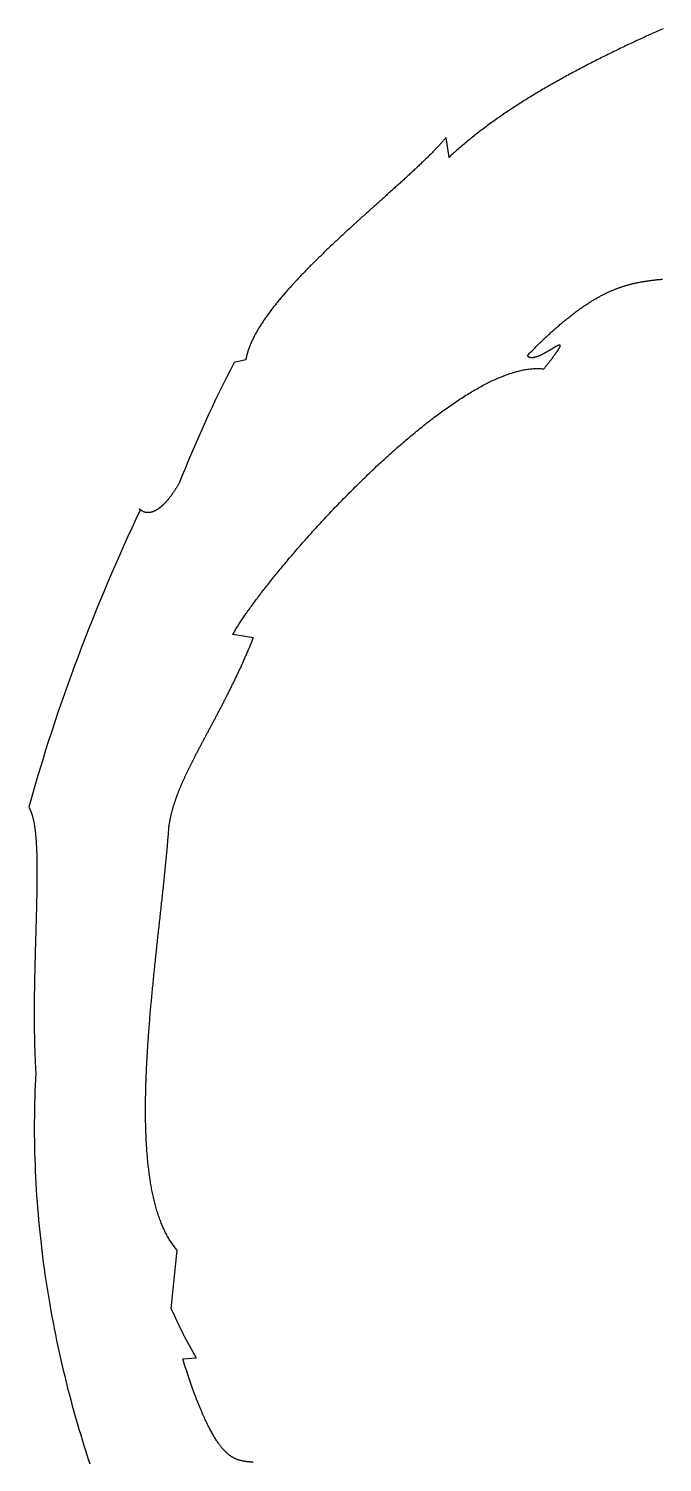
# Model space of a CAD drawing. Header units: millimetres. Extents: x 0 to 290, y 0 to 205.
# Drawn here: x 150.6 to 184.2, y 53.4 to 129.5 of the extents above; entities that cross this region are included whole.
import ezdxf

# ---------------------------------------------------------------- set-up
doc = ezdxf.new("R2010")
doc.units = ezdxf.units.MM
doc.layers.get('0').update_dxf_attribs({"linetype": 'CONTINUOUS', "true_color": 0x000000})

msp = doc.modelspace()

# ---------------------------------------------------------------- linework, layer by layer
for p, q in [((172.919, 122.699), (172.761, 123.752)), ((162.128, 111.944), (161.514, 111.8)), ((162.531, 97.182), (161.436, 97.371)), ((158.173, 61.565), (158.485, 64.669)), ((158.78, 58.903), (159.496, 58.96))]:
    msp.add_line(p, q)
for points in [[(184.277, 129.531), (184.195, 129.495), (184.114, 129.458), (184.033, 129.422), (183.952, 129.385), (183.871, 129.348), (183.789, 129.311), (183.708, 129.274), (183.626, 129.237), (183.545, 129.2), (183.463, 129.163), (183.382, 129.125), (183.3, 129.088), (183.219, 129.05), (183.137, 129.012), (183.055, 128.975), (182.973, 128.937), (182.892, 128.899), (182.81, 128.86), (182.728, 128.822), (182.647, 128.784), (182.565, 128.745), (182.483, 128.706), (182.401, 128.668), (182.319, 128.629), (182.238, 128.59), (182.156, 128.551), (182.074, 128.512), (181.992, 128.472), (181.911, 128.433), (181.829, 128.393), (181.747, 128.354), (181.666, 128.314), (181.584, 128.274), (181.502, 128.234), (181.421, 128.194), (181.339, 128.154), (181.258, 128.113), (181.176, 128.073), (181.095, 128.032), (181.013, 127.992), (180.932, 127.951), (180.851, 127.91), (180.77, 127.869), (180.688, 127.828), (180.607, 127.786), (180.526, 127.745), (180.445, 127.703), (180.364, 127.662), (180.284, 127.62), (180.203, 127.578), (180.122, 127.536), (180.042, 127.494), (179.961, 127.452), (179.881, 127.409), (179.8, 127.367), (179.72, 127.324), (179.64, 127.282), (179.56, 127.239), (179.48, 127.196), (179.4, 127.153), (179.32, 127.11), (179.24, 127.066), (179.161, 127.023), (179.081, 126.979), (179.002, 126.936), (178.923, 126.892), (178.844, 126.848), (178.765, 126.804), (178.686, 126.76), (178.607, 126.716), (178.529, 126.671), (178.45, 126.627), (178.372, 126.582), (178.294, 126.537), (178.216, 126.492), (178.138, 126.447), (178.06, 126.402), (177.982, 126.357), (177.905, 126.311), (177.828, 126.266), (177.751, 126.22), (177.674, 126.174), (177.597, 126.129), (177.52, 126.083), (177.444, 126.036), (177.368, 125.99), (177.292, 125.944), (177.216, 125.897), (177.14, 125.85), (177.064, 125.804), (176.989, 125.757), (176.914, 125.71), (176.839, 125.662), (176.764, 125.615), (176.69, 125.568), (176.615, 125.52), (176.541, 125.472), (176.467, 125.425), (176.393, 125.377), (176.32, 125.329), (176.247, 125.28), (176.174, 125.232), (176.101, 125.184), (176.028, 125.135), (175.956, 125.086), (175.883, 125.037), (175.811, 124.988), (175.74, 124.939), (175.668, 124.89), (175.597, 124.841), (175.526, 124.791), (175.455, 124.741), (175.385, 124.692), (175.315, 124.642), (175.245, 124.592), (175.175, 124.541), (175.105, 124.491), (175.036, 124.441), (174.967, 124.39), (174.899, 124.339), (174.83, 124.288), (174.762, 124.237), (174.694, 124.186), (174.627, 124.135), (174.559, 124.084), (174.492, 124.032), (174.426, 123.98), (174.359, 123.929), (174.293, 123.877), (174.227, 123.825), (174.162, 123.772), (174.097, 123.72), (174.032, 123.667), (173.967, 123.615), (173.903, 123.562), (173.839, 123.509), (173.775, 123.456), (173.712, 123.403), (173.649, 123.35), (173.586, 123.296), (173.524, 123.242), (173.462, 123.189), (173.4, 123.135), (173.339, 123.081), (173.278, 123.027), (173.217, 122.972), (173.157, 122.918), (173.097, 122.863), (173.037, 122.809), (172.978, 122.754), (172.919, 122.699)], [(172.761, 123.752), (172.733, 123.72), (172.706, 123.687), (172.678, 123.654), (172.649, 123.621), (172.62, 123.587), (172.59, 123.554), (172.56, 123.52), (172.53, 123.486), (172.499, 123.451), (172.467, 123.417), (172.435, 123.382), (172.403, 123.347), (172.37, 123.311), (172.337, 123.276), (172.304, 123.24), (172.269, 123.204), (172.235, 123.168), (172.2, 123.131), (172.165, 123.095), (172.129, 123.058), (172.093, 123.021), (172.056, 122.984), (172.019, 122.946), (171.982, 122.908), (171.944, 122.87), (171.906, 122.832), (171.868, 122.794), (171.829, 122.755), (171.789, 122.717), (171.75, 122.678), (171.71, 122.639), (171.669, 122.599), (171.629, 122.56), (171.588, 122.52), (171.546, 122.48), (171.505, 122.44), (171.463, 122.4), (171.42, 122.359), (171.377, 122.318), (171.334, 122.278), (171.291, 122.237), (171.247, 122.195), (171.203, 122.154), (171.159, 122.112), (171.115, 122.071), (171.07, 122.029), (171.024, 121.986), (170.979, 121.944), (170.933, 121.902), (170.887, 121.859), (170.841, 121.816), (170.794, 121.773), (170.748, 121.73), (170.701, 121.687), (170.653, 121.644), (170.606, 121.6), (170.558, 121.556), (170.51, 121.512), (170.461, 121.468), (170.413, 121.424), (170.364, 121.38), (170.315, 121.335), (170.266, 121.291), (170.217, 121.246), (170.167, 121.201), (170.117, 121.156), (170.067, 121.11), (170.017, 121.065), (169.966, 121.02), (169.916, 120.974), (169.865, 120.928), (169.814, 120.882), (169.763, 120.836), (169.712, 120.79), (169.66, 120.744), (169.609, 120.697), (169.557, 120.651), (169.505, 120.604), (169.453, 120.557), (169.4, 120.511), (169.348, 120.464), (169.296, 120.416), (169.243, 120.369), (169.19, 120.322), (169.137, 120.274), (169.084, 120.227), (169.031, 120.179), (168.978, 120.131), (168.925, 120.084), (168.871, 120.036), (168.818, 119.987), (168.764, 119.939), (168.71, 119.891), (168.657, 119.843), (168.603, 119.794), (168.549, 119.746), (168.495, 119.697), (168.441, 119.648), (168.387, 119.599), (168.333, 119.55), (168.279, 119.501), (168.224, 119.452), (168.17, 119.403), (168.116, 119.354), (168.061, 119.305), (168.007, 119.255), (167.953, 119.206), (167.898, 119.156), (167.844, 119.107), (167.789, 119.057), (167.735, 119.007), (167.681, 118.957), (167.626, 118.908), (167.572, 118.858), (167.517, 118.808), (167.463, 118.758), (167.409, 118.708), (167.354, 118.657), (167.3, 118.607), (167.246, 118.557), (167.191, 118.507), (167.137, 118.456), (167.083, 118.406), (167.029, 118.355), (166.975, 118.305), (166.921, 118.254), (166.867, 118.204), (166.813, 118.153), (166.76, 118.102), (166.706, 118.052), (166.652, 118.001), (166.599, 117.95), (166.546, 117.899), (166.492, 117.849), (166.439, 117.798), (166.386, 117.747), (166.333, 117.696), (166.28, 117.645), (166.228, 117.594), (166.175, 117.543), (166.123, 117.492), (166.07, 117.441), (166.018, 117.39), (165.966, 117.339), (165.914, 117.288), (165.862, 117.237), (165.811, 117.186), (165.759, 117.135), (165.708, 117.084), (165.657, 117.033), (165.606, 116.982), (165.555, 116.931), (165.505, 116.88), (165.455, 116.829), (165.404, 116.778), (165.354, 116.726), (165.305, 116.675), (165.255, 116.624), (165.206, 116.573), (165.157, 116.522), (165.108, 116.471), (165.059, 116.42), (165.011, 116.37), (164.962, 116.319), (164.914, 116.268), (164.867, 116.217), (164.819, 116.166), (164.772, 116.115), (164.725, 116.064), (164.678, 116.014), (164.632, 115.963), (164.586, 115.912), (164.54, 115.861), (164.494, 115.811), (164.449, 115.76), (164.404, 115.71), (164.359, 115.659), (164.314, 115.609), (164.27, 115.558), (164.226, 115.508), (164.183, 115.458), (164.14, 115.407), (164.097, 115.357), (164.054, 115.307), (164.012, 115.257), (163.97, 115.207), (163.928, 115.157), (163.887, 115.107), (163.846, 115.057), (163.806, 115.007), (163.765, 114.957), (163.726, 114.908), (163.686, 114.858), (163.647, 114.809), (163.608, 114.759), (163.57, 114.71), (163.532, 114.661), (163.494, 114.611), (163.457, 114.562), (163.42, 114.513), (163.384, 114.464), (163.348, 114.415), (163.312, 114.366), (163.277, 114.318), (163.242, 114.269), (163.208, 114.22), (163.174, 114.172), (163.141, 114.124), (163.107, 114.075), (163.075, 114.027), (163.043, 113.979), (163.011, 113.931), (162.98, 113.883), (162.949, 113.835), (162.919, 113.788), (162.889, 113.74), (162.859, 113.693), (162.83, 113.645), (162.802, 113.598), (162.774, 113.551), (162.746, 113.504), (162.719, 113.457), (162.693, 113.41), (162.667, 113.364), (162.641, 113.317), (162.617, 113.271), (162.592, 113.224), (162.568, 113.178), (162.545, 113.132), (162.522, 113.086), (162.5, 113.04), (162.478, 112.995), (162.456, 112.949), (162.436, 112.904), (162.416, 112.859), (162.396, 112.814), (162.377, 112.769), (162.358, 112.724), (162.341, 112.679), (162.323, 112.635), (162.306, 112.59), (162.29, 112.546), (162.275, 112.502), (162.26, 112.458), (162.245, 112.414), (162.232, 112.371), (162.218, 112.327), (162.206, 112.284), (162.194, 112.241), (162.182, 112.198), (162.172, 112.155), (162.162, 112.113), (162.152, 112.07), (162.143, 112.028), (162.135, 111.986), (162.128, 111.944)], [(177.08, 112.176), (177.137, 112.235), (177.193, 112.293), (177.249, 112.35), (177.305, 112.407), (177.361, 112.463), (177.416, 112.519), (177.471, 112.574), (177.526, 112.629), (177.58, 112.683), (177.634, 112.736), (177.688, 112.789), (177.741, 112.841), (177.795, 112.893), (177.848, 112.944), (177.9, 112.995), (177.953, 113.045), (178.005, 113.094), (178.057, 113.143), (178.108, 113.192), (178.16, 113.24), (178.211, 113.287), (178.262, 113.334), (178.312, 113.38), (178.362, 113.426), (178.412, 113.471), (178.462, 113.516), (178.512, 113.56), (178.561, 113.604), (178.61, 113.647), (178.659, 113.69), (178.707, 113.732), (178.755, 113.774), (178.803, 113.815), (178.851, 113.856), (178.898, 113.896), (178.946, 113.936), (178.993, 113.975), (179.039, 114.014), (179.086, 114.052), (179.132, 114.09), (179.178, 114.128), (179.224, 114.165), (179.27, 114.201), (179.315, 114.237), (179.36, 114.273), (179.405, 114.308), (179.45, 114.343), (179.494, 114.377), (179.539, 114.41), (179.583, 114.444), (179.627, 114.477), (179.67, 114.509), (179.714, 114.541), (179.757, 114.573), (179.8, 114.604), (179.843, 114.635), (179.885, 114.665), (179.928, 114.695), (179.97, 114.725), (180.012, 114.754), (180.054, 114.782), (180.095, 114.811), (180.137, 114.839), (180.178, 114.866), (180.219, 114.893), (180.26, 114.92), (180.301, 114.946), (180.341, 114.972), (180.381, 114.998), (180.421, 115.023), (180.461, 115.048), (180.501, 115.072), (180.541, 115.096), (180.58, 115.12), (180.619, 115.144), (180.659, 115.167), (180.697, 115.189), (180.736, 115.212), (180.775, 115.234), (180.813, 115.255), (180.851, 115.276), (180.89, 115.297), (180.928, 115.318), (180.965, 115.338), (181.003, 115.358), (181.04, 115.378), (181.078, 115.397), (181.115, 115.416), (181.152, 115.435), (181.189, 115.453), (181.226, 115.471), (181.262, 115.489), (181.299, 115.506), (181.335, 115.523), (181.372, 115.54), (181.408, 115.557), (181.444, 115.573), (181.479, 115.589), (181.515, 115.605), (181.551, 115.62), (181.586, 115.635), (181.622, 115.65), (181.657, 115.665), (181.692, 115.679), (181.727, 115.693), (181.762, 115.707), (181.796, 115.72), (181.831, 115.734), (181.866, 115.747), (181.9, 115.759), (181.934, 115.772), (181.969, 115.784), (182.003, 115.796), (182.037, 115.808), (182.071, 115.82), (182.105, 115.831), (182.138, 115.842), (182.172, 115.853), (182.205, 115.864), (182.239, 115.874), (182.272, 115.884), (182.306, 115.894), (182.339, 115.904), (182.372, 115.914), (182.405, 115.923), (182.438, 115.932), (182.471, 115.941), (182.504, 115.95), (182.536, 115.959), (182.569, 115.967), (182.602, 115.976), (182.634, 115.984), (182.667, 115.992), (182.699, 115.999), (182.732, 116.007), (182.764, 116.014), (182.796, 116.022), (182.828, 116.029), (182.86, 116.036), (182.892, 116.042), (182.924, 116.049), (182.956, 116.055), (182.988, 116.062), (183.02, 116.068), (183.052, 116.074), (183.084, 116.08), (183.116, 116.086), (183.147, 116.091), (183.179, 116.097), (183.211, 116.102), (183.242, 116.108), (183.274, 116.113), (183.305, 116.118), (183.337, 116.123), (183.368, 116.128), (183.4, 116.132), (183.431, 116.137), (183.463, 116.142), (183.494, 116.146), (183.526, 116.15), (183.557, 116.155), (183.588, 116.159), (183.62, 116.163), (183.651, 116.167), (183.683, 116.171), (183.714, 116.175), (183.745, 116.179), (183.777, 116.182), (183.808, 116.186), (183.839, 116.19), (183.871, 116.193), (183.902, 116.197), (183.933, 116.2), (183.965, 116.204), (183.996, 116.207), (184.028, 116.21), (184.059, 116.214), (184.09, 116.217), (184.122, 116.22), (184.153, 116.224), (184.185, 116.227), (184.216, 116.23), (184.248, 116.233)], [(177.951, 111.466), (177.977, 111.499), (178.002, 111.53), (178.027, 111.562), (178.051, 111.592), (178.075, 111.623), (178.099, 111.653), (178.122, 111.682), (178.145, 111.711), (178.167, 111.739), (178.189, 111.767), (178.21, 111.794), (178.231, 111.821), (178.252, 111.848), (178.272, 111.874), (178.291, 111.899), (178.311, 111.924), (178.33, 111.949), (178.348, 111.973), (178.366, 111.997), (178.384, 112.02), (178.401, 112.043), (178.418, 112.065), (178.435, 112.087), (178.451, 112.109), (178.467, 112.13), (178.482, 112.151), (178.497, 112.171), (178.512, 112.191), (178.526, 112.21), (178.54, 112.229), (178.553, 112.248), (178.567, 112.266), (178.579, 112.283), (178.592, 112.301), (178.604, 112.318), (178.616, 112.334), (178.627, 112.351), (178.638, 112.366), (178.649, 112.382), (178.659, 112.397), (178.669, 112.411), (178.678, 112.426), (178.688, 112.439), (178.697, 112.453), (178.705, 112.466), (178.714, 112.479), (178.721, 112.491), (178.729, 112.503), (178.736, 112.515), (178.743, 112.527), (178.75, 112.538), (178.756, 112.548), (178.762, 112.559), (178.768, 112.569), (178.774, 112.578), (178.779, 112.588), (178.784, 112.597), (178.788, 112.605), (178.792, 112.614), (178.796, 112.622), (178.8, 112.629), (178.803, 112.637), (178.806, 112.644), (178.809, 112.651), (178.811, 112.657), (178.814, 112.664), (178.815, 112.669), (178.817, 112.675), (178.818, 112.68), (178.82, 112.685), (178.82, 112.69), (178.821, 112.695), (178.821, 112.699), (178.821, 112.703), (178.821, 112.707), (178.821, 112.71), (178.82, 112.713), (178.819, 112.716), (178.818, 112.719), (178.816, 112.721), (178.814, 112.723), (178.813, 112.725), (178.81, 112.727), (178.808, 112.728), (178.805, 112.729), (178.802, 112.73), (178.799, 112.731), (178.796, 112.731), (178.792, 112.732), (178.789, 112.732), (178.785, 112.731), (178.78, 112.731), (178.776, 112.73), (178.771, 112.73), (178.766, 112.728), (178.761, 112.727), (178.756, 112.726), (178.751, 112.724), (178.745, 112.722), (178.739, 112.72), (178.733, 112.718), (178.727, 112.716), (178.721, 112.713), (178.714, 112.711), (178.707, 112.708), (178.7, 112.705), (178.693, 112.701), (178.686, 112.698), (178.678, 112.694), (178.671, 112.691), (178.663, 112.687), (178.655, 112.683), (178.647, 112.679), (178.638, 112.674), (178.63, 112.67), (178.621, 112.665), (178.613, 112.66), (178.604, 112.656), (178.595, 112.651), (178.585, 112.646), (178.576, 112.64), (178.567, 112.635), (178.557, 112.63), (178.547, 112.624), (178.537, 112.618), (178.527, 112.613), (178.517, 112.607), (178.507, 112.601), (178.497, 112.595), (178.486, 112.588), (178.475, 112.582), (178.465, 112.576), (178.454, 112.569), (178.443, 112.563), (178.432, 112.556), (178.421, 112.55), (178.41, 112.543), (178.398, 112.536), (178.387, 112.529), (178.375, 112.522), (178.364, 112.515), (178.352, 112.508), (178.34, 112.501), (178.328, 112.494), (178.316, 112.487), (178.304, 112.48), (178.292, 112.473), (178.28, 112.465), (178.268, 112.458), (178.255, 112.451), (178.243, 112.443), (178.23, 112.436), (178.218, 112.429), (178.205, 112.421), (178.193, 112.414), (178.18, 112.406), (178.167, 112.399), (178.154, 112.391), (178.142, 112.384), (178.129, 112.377), (178.116, 112.369), (178.103, 112.362), (178.09, 112.354), (178.077, 112.347), (178.064, 112.34), (178.051, 112.332), (178.038, 112.325), (178.024, 112.318), (178.011, 112.311), (177.998, 112.303), (177.985, 112.296), (177.972, 112.289), (177.959, 112.282), (177.945, 112.275), (177.932, 112.268), (177.919, 112.261), (177.906, 112.254), (177.893, 112.247), (177.879, 112.241), (177.866, 112.234), (177.853, 112.227), (177.84, 112.221), (177.827, 112.215), (177.813, 112.208), (177.8, 112.202), (177.787, 112.196), (177.774, 112.19), (177.761, 112.184), (177.748, 112.178), (177.735, 112.172), (177.722, 112.166), (177.709, 112.161), (177.696, 112.155), (177.684, 112.15), (177.671, 112.145), (177.658, 112.14), (177.646, 112.135), (177.633, 112.13), (177.62, 112.125), (177.608, 112.12), (177.595, 112.116), (177.583, 112.112), (177.571, 112.108), (177.558, 112.104), (177.546, 112.1), (177.534, 112.096), (177.522, 112.092), (177.51, 112.089), (177.498, 112.086), (177.487, 112.083), (177.475, 112.08), (177.463, 112.077), (177.452, 112.074), (177.44, 112.072), (177.429, 112.07), (177.418, 112.068), (177.407, 112.066), (177.396, 112.064), (177.385, 112.063), (177.374, 112.062), (177.363, 112.061), (177.353, 112.06), (177.342, 112.059), (177.332, 112.059), (177.322, 112.059), (177.312, 112.059), (177.302, 112.059), (177.292, 112.059), (177.282, 112.06), (177.273, 112.061), (177.263, 112.062), (177.254, 112.063), (177.245, 112.065), (177.236, 112.067), (177.227, 112.069), (177.218, 112.071), (177.21, 112.074), (177.201, 112.077), (177.193, 112.08), (177.185, 112.084), (177.177, 112.087), (177.169, 112.091), (177.162, 112.095), (177.154, 112.1), (177.147, 112.105), (177.14, 112.11), (177.133, 112.115), (177.127, 112.121), (177.12, 112.126), (177.114, 112.133), (177.108, 112.139), (177.102, 112.146), (177.096, 112.153), (177.09, 112.161), (177.085, 112.168), (177.08, 112.176)], [(161.436, 97.371), (161.461, 97.414), (161.486, 97.458), (161.512, 97.502), (161.539, 97.547), (161.567, 97.593), (161.595, 97.64), (161.624, 97.687), (161.654, 97.734), (161.685, 97.782), (161.716, 97.831), (161.747, 97.881), (161.78, 97.931), (161.813, 97.982), (161.847, 98.033), (161.881, 98.085), (161.916, 98.137), (161.951, 98.19), (161.988, 98.244), (162.025, 98.298), (162.062, 98.352), (162.1, 98.408), (162.139, 98.463), (162.178, 98.519), (162.218, 98.576), (162.259, 98.633), (162.3, 98.691), (162.342, 98.749), (162.384, 98.808), (162.427, 98.867), (162.47, 98.927), (162.514, 98.987), (162.559, 99.048), (162.604, 99.109), (162.65, 99.171), (162.696, 99.233), (162.743, 99.295), (162.79, 99.358), (162.838, 99.421), (162.887, 99.485), (162.936, 99.549), (162.985, 99.614), (163.035, 99.679), (163.086, 99.744), (163.137, 99.81), (163.188, 99.876), (163.24, 99.942), (163.293, 100.009), (163.346, 100.076), (163.399, 100.143), (163.453, 100.211), (163.508, 100.28), (163.563, 100.348), (163.618, 100.417), (163.674, 100.486), (163.73, 100.555), (163.787, 100.625), (163.844, 100.695), (163.902, 100.766), (163.96, 100.836), (164.019, 100.907), (164.078, 100.978), (164.137, 101.05), (164.197, 101.121), (164.257, 101.193), (164.318, 101.265), (164.379, 101.338), (164.44, 101.41), (164.502, 101.483), (164.565, 101.556), (164.627, 101.63), (164.69, 101.703), (164.754, 101.777), (164.817, 101.85), (164.882, 101.925), (164.946, 101.999), (165.011, 102.073), (165.076, 102.148), (165.142, 102.222), (165.208, 102.297), (165.274, 102.372), (165.341, 102.447), (165.408, 102.522), (165.475, 102.598), (165.543, 102.673), (165.61, 102.749), (165.679, 102.824), (165.747, 102.9), (165.816, 102.976), (165.885, 103.052), (165.955, 103.128), (166.024, 103.204), (166.094, 103.28), (166.165, 103.356), (166.235, 103.432), (166.306, 103.508), (166.377, 103.585), (166.449, 103.661), (166.52, 103.737), (166.592, 103.813), (166.664, 103.89), (166.737, 103.966), (166.809, 104.042), (166.882, 104.119), (166.955, 104.195), (167.029, 104.271), (167.102, 104.347), (167.176, 104.423), (167.25, 104.5), (167.324, 104.576), (167.398, 104.652), (167.473, 104.727), (167.548, 104.803), (167.623, 104.879), (167.698, 104.955), (167.773, 105.03), (167.849, 105.106), (167.924, 105.181), (168, 105.256), (168.076, 105.331), (168.152, 105.406), (168.229, 105.481), (168.305, 105.556), (168.382, 105.63), (168.458, 105.704), (168.535, 105.779), (168.612, 105.853), (168.689, 105.927), (168.766, 106), (168.844, 106.074), (168.921, 106.147), (168.999, 106.22), (169.076, 106.293), (169.154, 106.365), (169.232, 106.438), (169.31, 106.51), (169.388, 106.582), (169.466, 106.654), (169.544, 106.725), (169.622, 106.796), (169.7, 106.867), (169.779, 106.938), (169.857, 107.008), (169.935, 107.078), (170.014, 107.148), (170.092, 107.217), (170.171, 107.286), (170.249, 107.355), (170.328, 107.424), (170.407, 107.492), (170.485, 107.56), (170.564, 107.627), (170.643, 107.694), (170.721, 107.761), (170.8, 107.827), (170.878, 107.894), (170.957, 107.959), (171.036, 108.025), (171.114, 108.089), (171.193, 108.154), (171.271, 108.218), (171.35, 108.282), (171.428, 108.345), (171.507, 108.408), (171.585, 108.47), (171.663, 108.532), (171.741, 108.594), (171.82, 108.655), (171.898, 108.716), (171.976, 108.776), (172.054, 108.836), (172.132, 108.895), (172.209, 108.954), (172.287, 109.012), (172.365, 109.07), (172.442, 109.127), (172.519, 109.184), (172.597, 109.24), (172.674, 109.295), (172.751, 109.351), (172.828, 109.405), (172.904, 109.459), (172.981, 109.513), (173.058, 109.566), (173.134, 109.618), (173.21, 109.67), (173.286, 109.721), (173.362, 109.772), (173.438, 109.822), (173.513, 109.872), (173.589, 109.92), (173.664, 109.969), (173.739, 110.016), (173.814, 110.063), (173.889, 110.11), (173.963, 110.155), (174.037, 110.201), (174.111, 110.245), (174.185, 110.289), (174.259, 110.332), (174.332, 110.374), (174.406, 110.416), (174.478, 110.457), (174.551, 110.498), (174.624, 110.537), (174.696, 110.576), (174.768, 110.614), (174.84, 110.652), (174.911, 110.689), (174.982, 110.725), (175.053, 110.76), (175.124, 110.795), (175.195, 110.829), (175.265, 110.862), (175.335, 110.894), (175.404, 110.925), (175.474, 110.956), (175.543, 110.986), (175.611, 111.015), (175.68, 111.044), (175.748, 111.071), (175.815, 111.098), (175.883, 111.124), (175.95, 111.149), (176.017, 111.173), (176.083, 111.196), (176.149, 111.219), (176.215, 111.241), (176.28, 111.261), (176.346, 111.281), (176.41, 111.3), (176.475, 111.319), (176.539, 111.336), (176.602, 111.352), (176.665, 111.368), (176.728, 111.382), (176.791, 111.396), (176.853, 111.409), (176.914, 111.421), (176.976, 111.432), (177.036, 111.441), (177.097, 111.45), (177.157, 111.458), (177.217, 111.465), (177.276, 111.472), (177.335, 111.477), (177.393, 111.481), (177.451, 111.484), (177.508, 111.486), (177.565, 111.487), (177.622, 111.487), (177.678, 111.486), (177.733, 111.484), (177.789, 111.481), (177.843, 111.477), (177.898, 111.472), (177.951, 111.466)], [(158.596, 105.4), (158.578, 105.369), (158.56, 105.338), (158.542, 105.308), (158.524, 105.278), (158.506, 105.248), (158.488, 105.219), (158.47, 105.191), (158.452, 105.162), (158.435, 105.134), (158.417, 105.107), (158.4, 105.08), (158.382, 105.053), (158.365, 105.026), (158.347, 105), (158.33, 104.974), (158.313, 104.949), (158.296, 104.924), (158.279, 104.899), (158.262, 104.875), (158.245, 104.851), (158.229, 104.827), (158.212, 104.804), (158.195, 104.781), (158.179, 104.759), (158.162, 104.736), (158.146, 104.714), (158.13, 104.693), (158.114, 104.672), (158.097, 104.651), (158.081, 104.63), (158.065, 104.61), (158.05, 104.59), (158.034, 104.57), (158.018, 104.551), (158.002, 104.532), (157.987, 104.513), (157.971, 104.495), (157.956, 104.477), (157.94, 104.459), (157.925, 104.442), (157.91, 104.425), (157.895, 104.408), (157.88, 104.391), (157.865, 104.375), (157.85, 104.359), (157.835, 104.343), (157.821, 104.328), (157.806, 104.313), (157.791, 104.298), (157.777, 104.284), (157.762, 104.269), (157.748, 104.255), (157.734, 104.242), (157.72, 104.228), (157.706, 104.215), (157.692, 104.202), (157.678, 104.19), (157.664, 104.178), (157.65, 104.165), (157.636, 104.154), (157.623, 104.142), (157.609, 104.131), (157.596, 104.12), (157.582, 104.109), (157.569, 104.098), (157.556, 104.088), (157.543, 104.078), (157.53, 104.068), (157.517, 104.059), (157.504, 104.049), (157.491, 104.04), (157.478, 104.031), (157.465, 104.023), (157.453, 104.014), (157.44, 104.006), (157.428, 103.998), (157.416, 103.99), (157.403, 103.983), (157.391, 103.976), (157.379, 103.969), (157.367, 103.962), (157.355, 103.955), (157.343, 103.949), (157.331, 103.942), (157.32, 103.936), (157.308, 103.93), (157.296, 103.925), (157.285, 103.919), (157.274, 103.914), (157.262, 103.909), (157.251, 103.904), (157.24, 103.899), (157.229, 103.895), (157.218, 103.891), (157.207, 103.886), (157.196, 103.882), (157.185, 103.879), (157.175, 103.875), (157.164, 103.872), (157.154, 103.868), (157.143, 103.865), (157.133, 103.862), (157.122, 103.859), (157.112, 103.857), (157.102, 103.854), (157.092, 103.852), (157.082, 103.85), (157.072, 103.848), (157.063, 103.846), (157.053, 103.844), (157.043, 103.843), (157.034, 103.841), (157.024, 103.84), (157.015, 103.839), (157.006, 103.838), (156.996, 103.837), (156.987, 103.836), (156.978, 103.836), (156.969, 103.835), (156.96, 103.835), (156.952, 103.834), (156.943, 103.834), (156.934, 103.834), (156.926, 103.834), (156.917, 103.835), (156.909, 103.835), (156.9, 103.835), (156.892, 103.836), (156.884, 103.836), (156.876, 103.837), (156.868, 103.838), (156.86, 103.839), (156.852, 103.84), (156.844, 103.841), (156.837, 103.842), (156.829, 103.844), (156.822, 103.845), (156.814, 103.846), (156.807, 103.848), (156.8, 103.849), (156.793, 103.851), (156.785, 103.853), (156.778, 103.855), (156.772, 103.857), (156.765, 103.859), (156.758, 103.861), (156.751, 103.863), (156.745, 103.865), (156.738, 103.867), (156.732, 103.869), (156.725, 103.872), (156.719, 103.874), (156.713, 103.876), (156.707, 103.879), (156.701, 103.881), (156.695, 103.884), (156.689, 103.886), (156.683, 103.889), (156.678, 103.892), (156.672, 103.894), (156.666, 103.897), (156.661, 103.9), (156.656, 103.903), (156.65, 103.905), (156.645, 103.908), (156.64, 103.911), (156.635, 103.914), (156.63, 103.917), (156.625, 103.92), (156.621, 103.923), (156.616, 103.925), (156.611, 103.928), (156.607, 103.931), (156.602, 103.934), (156.598, 103.937), (156.594, 103.94), (156.59, 103.943), (156.585, 103.946), (156.581, 103.949), (156.577, 103.951), (156.574, 103.954), (156.57, 103.957), (156.566, 103.96), (156.563, 103.963), (156.559, 103.965), (156.556, 103.968), (156.552, 103.971), (156.549, 103.974), (156.546, 103.976), (156.543, 103.979), (156.54, 103.981), (156.537, 103.984), (156.534, 103.986), (156.531, 103.989), (156.529, 103.991), (156.526, 103.993), (156.524, 103.996), (156.521, 103.998), (156.519, 104), (156.517, 104.002), (156.514, 104.004), (156.512, 104.006), (156.51, 104.008), (156.508, 104.01), (156.507, 104.012), (156.505, 104.014), (156.503, 104.015), (156.502, 104.017), (156.5, 104.018), (156.499, 104.02), (156.497, 104.021), (156.496, 104.022), (156.495, 104.023), (156.494, 104.024), (156.493, 104.025), (156.492, 104.026), (156.491, 104.027), (156.491, 104.028), (156.49, 104.028), (156.489, 104.029), (156.489, 104.029), (156.489, 104.029), (156.488, 104.029), (156.488, 104.03), (156.488, 104.029), (156.488, 104.029), (156.488, 104.029), (156.488, 104.028), (156.488, 104.028), (156.489, 104.027), (156.489, 104.026), (156.49, 104.025), (156.49, 104.024), (156.491, 104.023), (156.492, 104.022), (156.492, 104.02), (156.493, 104.018), (156.494, 104.017), (156.495, 104.015), (156.497, 104.013), (156.498, 104.01), (156.499, 104.008), (156.501, 104.005), (156.502, 104.003), (156.504, 104), (156.506, 103.997), (156.507, 103.994), (156.509, 103.99), (156.511, 103.987), (156.513, 103.983), (156.515, 103.979), (156.518, 103.975), (156.52, 103.971), (156.522, 103.966), (156.525, 103.962), (156.527, 103.957)], [(158.049, 87.113), (158.053, 87.144), (158.057, 87.176), (158.061, 87.208), (158.066, 87.239), (158.07, 87.271), (158.075, 87.303), (158.08, 87.334), (158.085, 87.366), (158.09, 87.398), (158.096, 87.43), (158.102, 87.461), (158.107, 87.493), (158.113, 87.525), (158.12, 87.557), (158.126, 87.589), (158.133, 87.621), (158.139, 87.653), (158.146, 87.685), (158.153, 87.717), (158.161, 87.749), (158.168, 87.781), (158.175, 87.813), (158.183, 87.845), (158.191, 87.877), (158.199, 87.909), (158.207, 87.941), (158.216, 87.974), (158.224, 88.006), (158.233, 88.038), (158.242, 88.07), (158.251, 88.103), (158.26, 88.135), (158.27, 88.167), (158.279, 88.2), (158.289, 88.232), (158.299, 88.265), (158.309, 88.297), (158.319, 88.33), (158.329, 88.363), (158.339, 88.395), (158.35, 88.428), (158.361, 88.461), (158.372, 88.493), (158.383, 88.526), (158.394, 88.559), (158.405, 88.592), (158.416, 88.625), (158.428, 88.658), (158.44, 88.691), (158.452, 88.724), (158.464, 88.757), (158.476, 88.79), (158.488, 88.823), (158.501, 88.856), (158.513, 88.89), (158.526, 88.923), (158.539, 88.956), (158.552, 88.99), (158.565, 89.023), (158.578, 89.056), (158.591, 89.09), (158.605, 89.124), (158.618, 89.157), (158.632, 89.191), (158.646, 89.224), (158.66, 89.258), (158.674, 89.292), (158.689, 89.326), (158.703, 89.36), (158.717, 89.394), (158.732, 89.428), (158.747, 89.462), (158.762, 89.496), (158.777, 89.53), (158.792, 89.564), (158.807, 89.599), (158.822, 89.633), (158.838, 89.668), (158.853, 89.702), (158.869, 89.736), (158.885, 89.771), (158.901, 89.806), (158.917, 89.84), (158.933, 89.875), (158.949, 89.91), (158.965, 89.945), (158.982, 89.98), (158.998, 90.015), (159.015, 90.05), (159.032, 90.085), (159.049, 90.12), (159.066, 90.155), (159.083, 90.191), (159.1, 90.226), (159.117, 90.261), (159.135, 90.297), (159.152, 90.333), (159.17, 90.368), (159.187, 90.404), (159.205, 90.44), (159.223, 90.475), (159.241, 90.511), (159.259, 90.547), (159.277, 90.583), (159.295, 90.619), (159.313, 90.656), (159.332, 90.692), (159.35, 90.728), (159.369, 90.765), (159.387, 90.801), (159.406, 90.838), (159.425, 90.874), (159.444, 90.911), (159.463, 90.948), (159.482, 90.985), (159.501, 91.022), (159.52, 91.059), (159.54, 91.096), (159.559, 91.133), (159.578, 91.17), (159.598, 91.207), (159.617, 91.245), (159.637, 91.282), (159.657, 91.32), (159.677, 91.357), (159.697, 91.395), (159.717, 91.433), (159.737, 91.471), (159.757, 91.509), (159.777, 91.547), (159.797, 91.585), (159.817, 91.623), (159.838, 91.661), (159.858, 91.7), (159.878, 91.738), (159.899, 91.777), (159.92, 91.815), (159.94, 91.854), (159.961, 91.893), (159.982, 91.932), (160.003, 91.971), (160.023, 92.01), (160.044, 92.049), (160.065, 92.088), (160.086, 92.128), (160.107, 92.167), (160.129, 92.206), (160.15, 92.246), (160.171, 92.286), (160.192, 92.326), (160.214, 92.366), (160.235, 92.406), (160.257, 92.446), (160.278, 92.486), (160.299, 92.526), (160.321, 92.566), (160.343, 92.607), (160.364, 92.648), (160.386, 92.688), (160.408, 92.729), (160.429, 92.77), (160.451, 92.811), (160.473, 92.852), (160.495, 92.893), (160.517, 92.934), (160.539, 92.976), (160.561, 93.017), (160.583, 93.059), (160.605, 93.1), (160.627, 93.142), (160.649, 93.184), (160.671, 93.226), (160.693, 93.268), (160.715, 93.31), (160.737, 93.353), (160.76, 93.395), (160.782, 93.438), (160.804, 93.48), (160.826, 93.523), (160.849, 93.566), (160.871, 93.609), (160.893, 93.652), (160.916, 93.695), (160.938, 93.739), (160.96, 93.782), (160.983, 93.825), (161.005, 93.869), (161.028, 93.913), (161.05, 93.957), (161.073, 94.001), (161.095, 94.045), (161.117, 94.089), (161.14, 94.133), (161.162, 94.178), (161.185, 94.222), (161.207, 94.267), (161.23, 94.312), (161.252, 94.357), (161.275, 94.402), (161.297, 94.447), (161.32, 94.492), (161.342, 94.538), (161.365, 94.583), (161.387, 94.629), (161.41, 94.674), (161.432, 94.72), (161.455, 94.766), (161.477, 94.812), (161.5, 94.859), (161.522, 94.905), (161.545, 94.952), (161.567, 94.998), (161.59, 95.045), (161.612, 95.092), (161.634, 95.139), (161.657, 95.186), (161.679, 95.233), (161.701, 95.281), (161.724, 95.328), (161.746, 95.376), (161.768, 95.424), (161.791, 95.472), (161.813, 95.52), (161.835, 95.568), (161.858, 95.616), (161.88, 95.665), (161.902, 95.713), (161.924, 95.762), (161.946, 95.811), (161.968, 95.86), (161.99, 95.909), (162.012, 95.958), (162.034, 96.007), (162.056, 96.057), (162.078, 96.107), (162.1, 96.156), (162.122, 96.206), (162.144, 96.256), (162.166, 96.307), (162.188, 96.357), (162.209, 96.408), (162.231, 96.458), (162.253, 96.509), (162.274, 96.56), (162.296, 96.611), (162.318, 96.662), (162.339, 96.714), (162.361, 96.765), (162.382, 96.817), (162.403, 96.869), (162.425, 96.92), (162.446, 96.973), (162.467, 97.025), (162.488, 97.077), (162.51, 97.13), (162.531, 97.182)], [(150.605, 88.186), (150.616, 88.17), (150.627, 88.152), (150.637, 88.135), (150.648, 88.116), (150.658, 88.098), (150.668, 88.078), (150.678, 88.058), (150.688, 88.038), (150.698, 88.017), (150.707, 87.996), (150.716, 87.974), (150.725, 87.952), (150.734, 87.929), (150.743, 87.906), (150.752, 87.882), (150.76, 87.858), (150.769, 87.834), (150.777, 87.808), (150.785, 87.783), (150.793, 87.757), (150.801, 87.73), (150.808, 87.703), (150.816, 87.676), (150.823, 87.648), (150.83, 87.619), (150.837, 87.591), (150.844, 87.561), (150.851, 87.532), (150.858, 87.501), (150.864, 87.471), (150.871, 87.44), (150.877, 87.408), (150.883, 87.376), (150.889, 87.344), (150.895, 87.311), (150.9, 87.278), (150.906, 87.244), (150.911, 87.21), (150.917, 87.176), (150.922, 87.141), (150.927, 87.105), (150.932, 87.069), (150.937, 87.033), (150.941, 86.997), (150.946, 86.96), (150.95, 86.922), (150.955, 86.885), (150.959, 86.846), (150.963, 86.808), (150.967, 86.769), (150.971, 86.729), (150.974, 86.69), (150.978, 86.649), (150.982, 86.609), (150.985, 86.568), (150.988, 86.527), (150.991, 86.485), (150.995, 86.443), (150.998, 86.401), (151, 86.358), (151.003, 86.315), (151.006, 86.271), (151.008, 86.227), (151.011, 86.183), (151.013, 86.139), (151.016, 86.094), (151.018, 86.048), (151.02, 86.003), (151.022, 85.957), (151.024, 85.91), (151.026, 85.864), (151.027, 85.817), (151.029, 85.769), (151.03, 85.722), (151.032, 85.674), (151.033, 85.625), (151.035, 85.577), (151.036, 85.528), (151.037, 85.478), (151.038, 85.429), (151.039, 85.379), (151.04, 85.329), (151.04, 85.278), (151.041, 85.227), (151.042, 85.176), (151.042, 85.125), (151.043, 85.073), (151.043, 85.021), (151.044, 84.968), (151.044, 84.916), (151.044, 84.863), (151.044, 84.81), (151.044, 84.756), (151.044, 84.702), (151.044, 84.648), (151.044, 84.594), (151.044, 84.539), (151.044, 84.484), (151.043, 84.429), (151.043, 84.374), (151.043, 84.318), (151.042, 84.262), (151.042, 84.206), (151.041, 84.149), (151.04, 84.092), (151.04, 84.035), (151.039, 83.978), (151.038, 83.921), (151.037, 83.863), (151.036, 83.805), (151.036, 83.747), (151.035, 83.688), (151.034, 83.63), (151.032, 83.571), (151.031, 83.512), (151.03, 83.452), (151.029, 83.393), (151.028, 83.333), (151.026, 83.273), (151.025, 83.212), (151.024, 83.152), (151.022, 83.091), (151.021, 83.03), (151.02, 82.969), (151.018, 82.908), (151.017, 82.847), (151.015, 82.785), (151.013, 82.723), (151.012, 82.661), (151.01, 82.599), (151.009, 82.536), (151.007, 82.473), (151.005, 82.411), (151.004, 82.347), (151.002, 82.284), (151, 82.221), (150.998, 82.157), (150.996, 82.094), (150.995, 82.03), (150.993, 81.966), (150.991, 81.901), (150.989, 81.837), (150.987, 81.772), (150.986, 81.708), (150.984, 81.643), (150.982, 81.578), (150.98, 81.513), (150.978, 81.447), (150.976, 81.382), (150.974, 81.316), (150.972, 81.251), (150.97, 81.185), (150.968, 81.119), (150.967, 81.053), (150.965, 80.986), (150.963, 80.92), (150.961, 80.853), (150.959, 80.787), (150.957, 80.72), (150.955, 80.653), (150.953, 80.586), (150.952, 80.519), (150.95, 80.452), (150.948, 80.385), (150.946, 80.317), (150.944, 80.25), (150.943, 80.182), (150.941, 80.114), (150.939, 80.047), (150.937, 79.979), (150.936, 79.911), (150.934, 79.843), (150.932, 79.775), (150.931, 79.706), (150.929, 79.638), (150.927, 79.57), (150.926, 79.501), (150.924, 79.433), (150.923, 79.364), (150.921, 79.295), (150.92, 79.227), (150.918, 79.158), (150.917, 79.089), (150.916, 79.02), (150.914, 78.951), (150.913, 78.882), (150.912, 78.813), (150.911, 78.744), (150.91, 78.675), (150.908, 78.606), (150.907, 78.537), (150.906, 78.467), (150.905, 78.398), (150.904, 78.329), (150.904, 78.26), (150.903, 78.19), (150.902, 78.121), (150.901, 78.051), (150.901, 77.982), (150.9, 77.913), (150.899, 77.843), (150.899, 77.774), (150.898, 77.704), (150.898, 77.635), (150.898, 77.565), (150.897, 77.496), (150.897, 77.426), (150.897, 77.357), (150.897, 77.287), (150.897, 77.218), (150.897, 77.149), (150.897, 77.079), (150.897, 77.01), (150.897, 76.94), (150.898, 76.871), (150.898, 76.802), (150.898, 76.732), (150.899, 76.663), (150.899, 76.594), (150.9, 76.525), (150.901, 76.456), (150.902, 76.386), (150.903, 76.317), (150.903, 76.248), (150.905, 76.179), (150.906, 76.11), (150.907, 76.042), (150.908, 75.973), (150.91, 75.904), (150.911, 75.835), (150.913, 75.767), (150.914, 75.698), (150.916, 75.63), (150.918, 75.561), (150.92, 75.493), (150.922, 75.424), (150.924, 75.356), (150.926, 75.288), (150.928, 75.22), (150.931, 75.152), (150.933, 75.084), (150.936, 75.016), (150.939, 74.949), (150.941, 74.881), (150.944, 74.814), (150.947, 74.746), (150.95, 74.679), (150.954, 74.612), (150.957, 74.545), (150.96, 74.478), (150.964, 74.411), (150.968, 74.344), (150.971, 74.278), (150.975, 74.211), (150.979, 74.145), (150.983, 74.079)], [(158.485, 64.669), (158.447, 64.713), (158.41, 64.758), (158.374, 64.803), (158.338, 64.85), (158.303, 64.897), (158.268, 64.944), (158.233, 64.993), (158.199, 65.042), (158.166, 65.092), (158.133, 65.143), (158.1, 65.194), (158.068, 65.246), (158.037, 65.299), (158.006, 65.352), (157.975, 65.406), (157.945, 65.461), (157.915, 65.517), (157.886, 65.573), (157.857, 65.63), (157.829, 65.688), (157.801, 65.746), (157.773, 65.805), (157.746, 65.864), (157.72, 65.925), (157.694, 65.985), (157.668, 66.047), (157.643, 66.109), (157.618, 66.172), (157.594, 66.235), (157.57, 66.299), (157.547, 66.364), (157.524, 66.429), (157.501, 66.495), (157.479, 66.562), (157.457, 66.629), (157.436, 66.696), (157.415, 66.765), (157.394, 66.833), (157.374, 66.903), (157.354, 66.973), (157.335, 67.043), (157.316, 67.115), (157.297, 67.186), (157.279, 67.259), (157.261, 67.331), (157.244, 67.405), (157.227, 67.479), (157.21, 67.553), (157.194, 67.628), (157.178, 67.703), (157.163, 67.779), (157.148, 67.856), (157.133, 67.933), (157.119, 68.01), (157.105, 68.088), (157.091, 68.167), (157.078, 68.246), (157.065, 68.325), (157.052, 68.405), (157.04, 68.486), (157.028, 68.567), (157.017, 68.648), (157.005, 68.73), (156.995, 68.812), (156.984, 68.895), (156.974, 68.978), (156.964, 69.062), (156.955, 69.146), (156.945, 69.23), (156.936, 69.315), (156.928, 69.401), (156.92, 69.486), (156.912, 69.572), (156.904, 69.659), (156.897, 69.746), (156.89, 69.833), (156.883, 69.921), (156.877, 70.009), (156.871, 70.098), (156.865, 70.187), (156.86, 70.276), (156.854, 70.365), (156.85, 70.455), (156.845, 70.546), (156.841, 70.637), (156.837, 70.728), (156.833, 70.819), (156.829, 70.911), (156.826, 71.003), (156.823, 71.095), (156.821, 71.188), (156.818, 71.281), (156.816, 71.374), (156.814, 71.468), (156.813, 71.562), (156.811, 71.656), (156.81, 71.75), (156.809, 71.845), (156.809, 71.94), (156.808, 72.036), (156.808, 72.131), (156.808, 72.227), (156.809, 72.323), (156.809, 72.42), (156.81, 72.517), (156.811, 72.613), (156.812, 72.711), (156.814, 72.808), (156.816, 72.906), (156.817, 73.004), (156.82, 73.102), (156.822, 73.2), (156.825, 73.298), (156.827, 73.397), (156.83, 73.496), (156.834, 73.595), (156.837, 73.695), (156.841, 73.794), (156.844, 73.894), (156.848, 73.994), (156.852, 74.094), (156.857, 74.194), (156.861, 74.294), (156.866, 74.395), (156.871, 74.495), (156.876, 74.596), (156.881, 74.697), (156.887, 74.798), (156.892, 74.9), (156.898, 75.001), (156.904, 75.103), (156.91, 75.204), (156.916, 75.306), (156.923, 75.408), (156.929, 75.51), (156.936, 75.612), (156.943, 75.714), (156.95, 75.816), (156.957, 75.918), (156.964, 76.021), (156.972, 76.123), (156.979, 76.226), (156.987, 76.328), (156.995, 76.431), (157.003, 76.534), (157.011, 76.636), (157.019, 76.739), (157.027, 76.842), (157.036, 76.945), (157.044, 77.048), (157.053, 77.151), (157.061, 77.254), (157.07, 77.357), (157.079, 77.46), (157.088, 77.563), (157.097, 77.666), (157.107, 77.769), (157.116, 77.872), (157.125, 77.974), (157.135, 78.077), (157.145, 78.18), (157.154, 78.283), (157.164, 78.386), (157.174, 78.489), (157.184, 78.592), (157.194, 78.694), (157.204, 78.797), (157.214, 78.9), (157.224, 79.002), (157.234, 79.104), (157.244, 79.207), (157.255, 79.309), (157.265, 79.411), (157.276, 79.514), (157.286, 79.616), (157.297, 79.717), (157.307, 79.819), (157.318, 79.921), (157.328, 80.023), (157.339, 80.124), (157.35, 80.225), (157.361, 80.327), (157.371, 80.428), (157.382, 80.529), (157.393, 80.63), (157.404, 80.73), (157.415, 80.831), (157.426, 80.931), (157.436, 81.031), (157.447, 81.131), (157.458, 81.231), (157.469, 81.331), (157.48, 81.43), (157.491, 81.53), (157.502, 81.629), (157.513, 81.728), (157.523, 81.826), (157.534, 81.925), (157.545, 82.023), (157.556, 82.121), (157.567, 82.219), (157.577, 82.317), (157.588, 82.414), (157.599, 82.511), (157.61, 82.608), (157.62, 82.705), (157.631, 82.801), (157.641, 82.897), (157.652, 82.993), (157.662, 83.089), (157.673, 83.184), (157.683, 83.279), (157.693, 83.374), (157.704, 83.469), (157.714, 83.563), (157.724, 83.657), (157.734, 83.75), (157.744, 83.844), (157.754, 83.937), (157.764, 84.029), (157.774, 84.122), (157.783, 84.214), (157.793, 84.305), (157.803, 84.397), (157.812, 84.488), (157.821, 84.578), (157.831, 84.669), (157.84, 84.759), (157.849, 84.848), (157.858, 84.937), (157.867, 85.026), (157.876, 85.115), (157.884, 85.203), (157.893, 85.291), (157.901, 85.378), (157.91, 85.465), (157.918, 85.551), (157.926, 85.638), (157.934, 85.723), (157.942, 85.809), (157.95, 85.893), (157.957, 85.978), (157.965, 86.062), (157.972, 86.146), (157.979, 86.229), (157.987, 86.311), (157.993, 86.394), (158, 86.475), (158.007, 86.557), (158.013, 86.638), (158.02, 86.718), (158.026, 86.798), (158.032, 86.877), (158.038, 86.956), (158.043, 87.035), (158.049, 87.113)], [(150.983, 74.079), (150.966, 73.752), (150.951, 73.425), (150.938, 73.099), (150.927, 72.772), (150.919, 72.446), (150.912, 72.119), (150.907, 71.793), (150.904, 71.467), (150.904, 71.141), (150.905, 70.815), (150.908, 70.49), (150.913, 70.164), (150.921, 69.839), (150.93, 69.514), (150.941, 69.189), (150.954, 68.864), (150.969, 68.539), (150.986, 68.215), (151.005, 67.891), (151.026, 67.567), (151.049, 67.243), (151.074, 66.919), (151.101, 66.596), (151.129, 66.273), (151.16, 65.95), (151.192, 65.627), (151.227, 65.305), (151.263, 64.983), (151.301, 64.661), (151.341, 64.34), (151.382, 64.019), (151.426, 63.698), (151.471, 63.377), (151.519, 63.057), (151.568, 62.737), (151.619, 62.417), (151.671, 62.098), (151.726, 61.779), (151.782, 61.46), (151.84, 61.142), (151.9, 60.824), (151.962, 60.506), (152.025, 60.189), (152.09, 59.872), (152.157, 59.556), (152.226, 59.24), (152.296, 58.924), (152.368, 58.609), (152.442, 58.294), (152.518, 57.98), (152.595, 57.666), (152.674, 57.352), (152.754, 57.039), (152.837, 56.727), (152.921, 56.415), (153.006, 56.103), (153.094, 55.792), (153.183, 55.481), (153.273, 55.171), (153.365, 54.861), (153.459, 54.552), (153.555, 54.243), (153.652, 53.935), (153.751, 53.627), (153.851, 53.32)], [(162.523, 53.407), (162.498, 53.409), (162.474, 53.412), (162.449, 53.414), (162.425, 53.416), (162.4, 53.419), (162.376, 53.421), (162.351, 53.423), (162.327, 53.426), (162.303, 53.428), (162.279, 53.431), (162.254, 53.433), (162.23, 53.436), (162.206, 53.439), (162.182, 53.442), (162.158, 53.445), (162.134, 53.448), (162.11, 53.451), (162.086, 53.455), (162.062, 53.458), (162.038, 53.462), (162.014, 53.466), (161.99, 53.471), (161.966, 53.475), (161.942, 53.48), (161.918, 53.486), (161.894, 53.491), (161.87, 53.497), (161.846, 53.503), (161.822, 53.51), (161.797, 53.516), (161.773, 53.524), (161.749, 53.531), (161.725, 53.539), (161.701, 53.548), (161.677, 53.557), (161.653, 53.566), (161.628, 53.576), (161.604, 53.586), (161.58, 53.597), (161.555, 53.608), (161.531, 53.62), (161.507, 53.633), (161.482, 53.645), (161.458, 53.659), (161.433, 53.673), (161.408, 53.688), (161.383, 53.703), (161.359, 53.719), (161.334, 53.736), (161.309, 53.753), (161.284, 53.771), (161.259, 53.79), (161.234, 53.809), (161.208, 53.83), (161.183, 53.85), (161.158, 53.872), (161.132, 53.894), (161.107, 53.918), (161.081, 53.942), (161.055, 53.967), (161.029, 53.992), (161.003, 54.019), (160.977, 54.046), (160.951, 54.074), (160.925, 54.104), (160.899, 54.134), (160.872, 54.165), (160.845, 54.197), (160.819, 54.23), (160.792, 54.264), (160.765, 54.298), (160.738, 54.334), (160.71, 54.371), (160.683, 54.409), (160.656, 54.448), (160.628, 54.488), (160.6, 54.529), (160.572, 54.572), (160.544, 54.615), (160.516, 54.659), (160.488, 54.705), (160.459, 54.752), (160.43, 54.8), (160.402, 54.849), (160.373, 54.899), (160.343, 54.951), (160.314, 55.004), (160.285, 55.058), (160.255, 55.113), (160.225, 55.169), (160.195, 55.227), (160.165, 55.286), (160.135, 55.347), (160.104, 55.409), (160.073, 55.472), (160.042, 55.537), (160.011, 55.603), (159.98, 55.67), (159.948, 55.739), (159.917, 55.809), (159.885, 55.881), (159.853, 55.954), (159.82, 56.028), (159.788, 56.104), (159.755, 56.182), (159.722, 56.261), (159.689, 56.342), (159.656, 56.424), (159.622, 56.508), (159.588, 56.593), (159.554, 56.68), (159.52, 56.769), (159.485, 56.859), (159.45, 56.951), (159.415, 57.044), (159.38, 57.139), (159.344, 57.236), (159.309, 57.335), (159.273, 57.435), (159.236, 57.537), (159.2, 57.641), (159.163, 57.747), (159.126, 57.854), (159.089, 57.963), (159.051, 58.074), (159.013, 58.187), (158.975, 58.302), (158.937, 58.418), (158.898, 58.536), (158.859, 58.657), (158.82, 58.779), (158.78, 58.903)]]:
    msp.add_lwpolyline(points)
for centre, radius, start, end in [((220.209, 81.186), 66.2, 152.45429, 158.54518), ((244.376, 61.971), 97.367, 154.45519, 164.3806), ((179.92, 70.974), 23.695, 203.39742, 210.46545)]:
    msp.add_arc(centre, radius, start, end)

doc.saveas('drawing.dxf')
